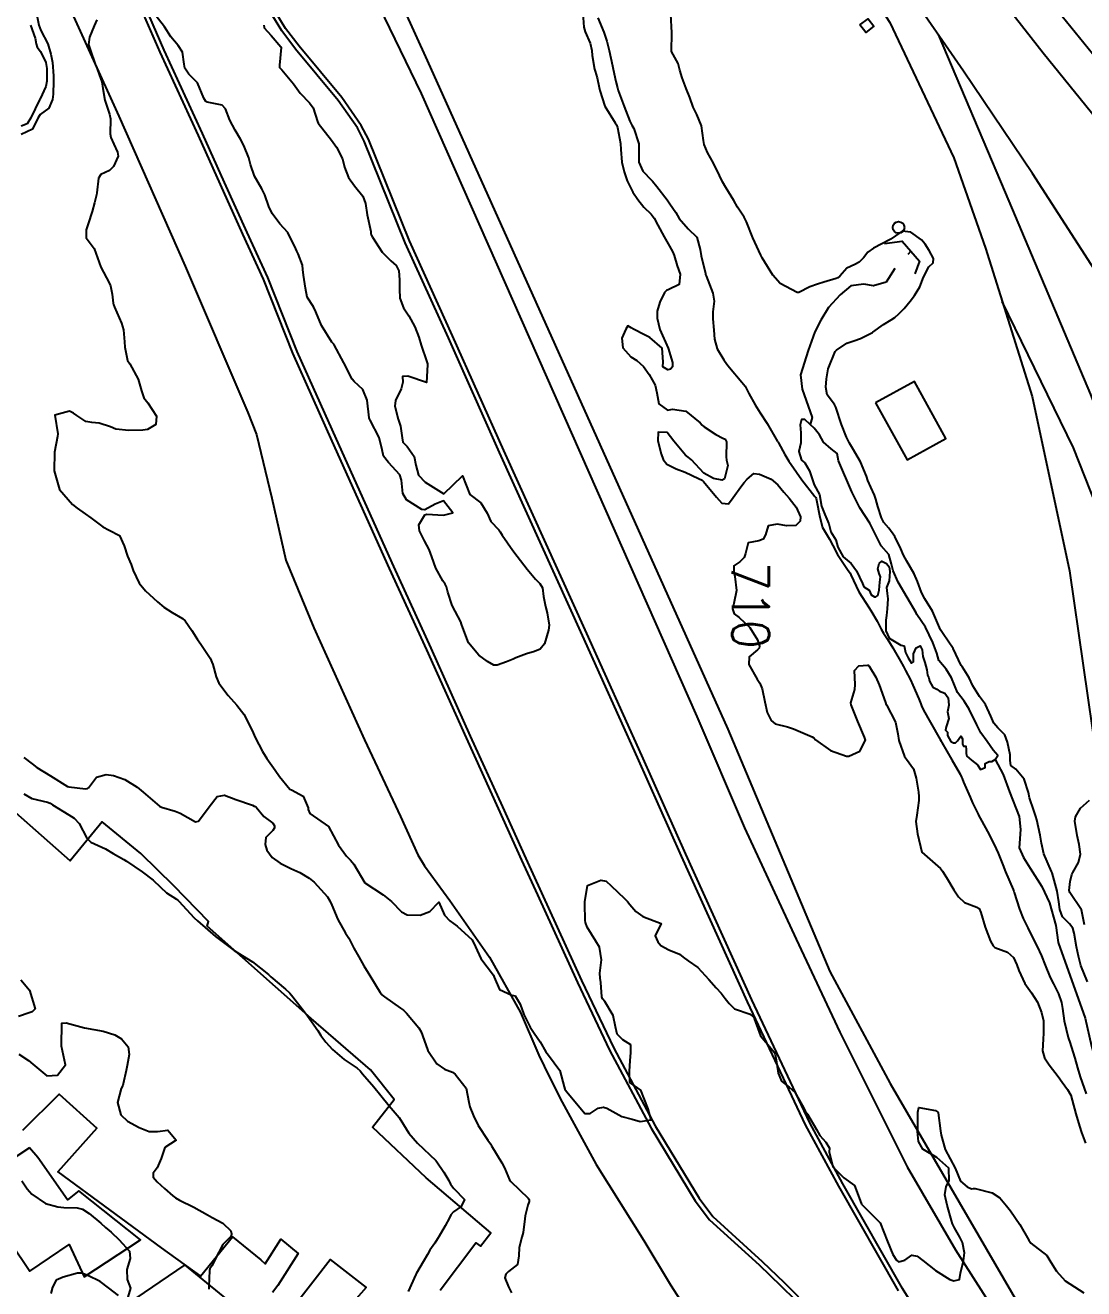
# Model space of a CAD drawing. Header units: metres. Extents: x 307586 to 320046, y 7427249 to 7434250.
# Drawn here: x 308364.2 to 308478.3, y 7433125.8 to 7433262 of the extents above; entities that cross this region are included whole.
import ezdxf
from ezdxf.enums import TextEntityAlignment as Align

# ---------------------------------------------------------------- set-up
doc = ezdxf.new("R2010")
doc.units = ezdxf.units.M
doc.header["$MEASUREMENT"] = 0
for name, color, linetype in [('Area Verde e Lazer', 45, 'Continuous'), ('Cotas', 45, 'Continuous'), ('Curvas de Nivel 1m', 11, 'Continuous'), ('Curvas de Nivel 5m', 15, 'Continuous'), ('Divisa', 42, 'FENCELINE2'), ('Edificações', 30, 'Continuous'), ('Hidrografia', 140, 'Continuous'), ('Linha Férrea', 20, 'Continuous'), ('Pontes_Viadutos_Tubos', 190, 'Continuous'), ('Portico', 45, 'Continuous'), ('Postes', 20, 'Continuous'), ('Vias Primárias', 230, 'Continuous')]:
    doc.layers.add(name, color=color, linetype=linetype)
doc.styles.add('Style-STANDARD', font='STANDARD.shx')
doc.linetypes.add('FENCELINE2', pattern='A,0.25,-0.1,[132,ltypeshp.shx,S=0.1,R=0,X=-0.1,Y=0],-0.1,1', length=1.45)

msp = doc.modelspace()

# ---------------------------------------------------------------- linework, layer by layer
at = {"layer": 'Area Verde e Lazer'}
for points in [[(308376.68, 7433265.11), (308379.16, 7433259.36), (308383.29, 7433250.37), (308385.66, 7433245.08), (308388.09, 7433239.71), (308390.31, 7433234.84), (308393.47, 7433226.87), (308397.72, 7433217.41), (308400.81, 7433210.54), (308403.89, 7433203.69), (308407.91, 7433194.9), (308412.18, 7433185.41), (308415.64, 7433177.8), (308418.15, 7433172.23), (308419.86, 7433168.52), (308424.18, 7433159.06), (308427.63, 7433151.78), (308432.1, 7433143.38), (308436.83, 7433135.6), (308438.33, 7433133.61), (308443.65, 7433128.77), (308446.01, 7433126.52), (308447.56, 7433124.98)], [(308458.34, 7433125.61), (308451.89, 7433136.89), (308448.32, 7433143.49), (308442.07, 7433156.76), (308434.94, 7433172.48), (308430.19, 7433183.1), (308424.28, 7433196.25), (308415.32, 7433215.97), (308409.81, 7433228.34), (308405.15, 7433238.59), (308400.74, 7433249.55), (308400.01, 7433250.97), (308397.92, 7433253.93), (308393.35, 7433259.47), (308391.86, 7433261.42), (308390.2, 7433264.12)]]:
    msp.add_lwpolyline(points, dxfattribs=at)
at = {"layer": 'Curvas de Nivel 1m', "flags": 128}
for points, elevation in [([(308365.37, 7433263.48), (308365.69, 7433262.03), (308365.9, 7433261.48), (308366.63, 7433260.02), (308366.96, 7433258.93), (308367.15, 7433258.02), (308367.26, 7433256.6), (308367.27, 7433256.02), (308367.22, 7433254.61), (308367.14, 7433254.02), (308366.74, 7433253.09), (308365.8, 7433252.4), (308365.57, 7433252.03), (308364.99, 7433250.83), (308363.77, 7433250.25)], 712), ([(308389.92, 7433262.06), (308389.95, 7433261.79), (308389.97, 7433261.75), (308390.7, 7433260.94), (308391.75, 7433259.72), (308391.78, 7433259.62), (308391.6, 7433257.72), (308391.62, 7433257.48), (308391.86, 7433257.22), (308393.13, 7433255.71), (308393.83, 7433254.72), (308394.83, 7433253.68), (308395.25, 7433253.12), (308395.7, 7433251.67), (308395.79, 7433251.48), (308397.23, 7433249.66), (308397.76, 7433248.9), (308398.42, 7433247.64), (308398.63, 7433246.75), (308399.06, 7433245.64), (308399.71, 7433244.73), (308400.58, 7433243.62), (308400.89, 7433242.81), (308401.07, 7433241.61), (308401.45, 7433239.8), (308401.47, 7433239.6), (308401.49, 7433239.45), (308401.64, 7433239.2), (308402.67, 7433237.59), (308403.61, 7433236.64), (308404.18, 7433236.14), (308404.46, 7433235.57), (308404.54, 7433234.61), (308404.55, 7433233.57), (308404.6, 7433232.6), (308404.98, 7433231.56), (308405.54, 7433230.71), (308406.21, 7433229.54), (308406.64, 7433228.41), (308406.87, 7433227.54), (308407.49, 7433225.77), (308407.56, 7433225.53), (308407.57, 7433225.44), (308407.45, 7433223.53), (308405.46, 7433224.22), (308404.86, 7433224.16), (308404.91, 7433223.56), (308404.72, 7433222.83), (308404.1, 7433221.57), (308404.04, 7433220.96), (308404.39, 7433219.57), (308404.65, 7433218.81), (308404.85, 7433217.56), (308404.92, 7433217.1), (308405.37, 7433216.62), (308406.13, 7433215.54), (308406.29, 7433214.6), (308406.6, 7433213.54), (308407.33, 7433212.78), (308409.31, 7433211.51), (308411.33, 7433213.48), (308412.14, 7433211.47), (308413.3, 7433210.57), (308413.99, 7433209.45), (308414.39, 7433208.55), (308415.27, 7433207.64), (308415.41, 7433207.43), (308415.62, 7433207.06), (308416.76, 7433205.41), (308417.23, 7433204.81), (308418.3, 7433203.4), (308419.2, 7433202.34), (308419.68, 7433201.86), (308419.96, 7433201.38), (308420.08, 7433200.47), (308420.3, 7433199.37), (308420.47, 7433198.68), (308420.66, 7433197.37), (308420.61, 7433196.84), (308420.17, 7433195.37), (308419.72, 7433194.78), (308419.11, 7433194.53), (308418.24, 7433194.26), (308417.1, 7433193.83), (308416.8, 7433193.71), (308416.08, 7433193.42), (308415.09, 7433193.05), (308414.71, 7433193.06), (308414.03, 7433193.45), (308413.1, 7433194.13), (308411.98, 7433195.47), (308411.25, 7433197.38), (308411.22, 7433197.48), (308411.15, 7433197.71), (308410.53, 7433198.86), (308410.21, 7433199.49), (308409.74, 7433200.94), (308409.6, 7433201.5), (308409.47, 7433201.78), (308409.2, 7433202.15), (308408.45, 7433203.52), (308408.03, 7433204.73), (308407.74, 7433205.53), (308407.25, 7433206.45), (308406.71, 7433207.54), (308406.62, 7433208.19), (308407.28, 7433209.26), (308407.49, 7433209.32), (308409.28, 7433209.22), (308410.29, 7433209.49), (308409.3, 7433210.77), (308408.4, 7433210.42), (308407.29, 7433209.79), (308406.97, 7433209.85), (308405.3, 7433210.86), (308404.92, 7433211.56), (308404.78, 7433213.01), (308404.59, 7433213.56), (308403.35, 7433214.89), (308402.82, 7433215.59), (308402.69, 7433216.26), (308402.37, 7433217.59), (308401.4, 7433219.46), (308401.36, 7433219.55), (308401.33, 7433219.6), (308401.29, 7433219.72), (308401.06, 7433221.61), (308400.59, 7433222.76), (308399.66, 7433223.63), (308399.46, 7433223.9), (308398.53, 7433225.64), (308397.5, 7433227.58), (308397.46, 7433227.65), (308397.27, 7433227.89), (308396.14, 7433229.66), (308395.54, 7433231.14), (308395.27, 7433231.67), (308394.6, 7433232.72), (308394.43, 7433233.69), (308394.2, 7433235.09), (308394.12, 7433235.69), (308394.08, 7433236.16), (308393.62, 7433237.4), (308393.48, 7433237.7), (308393.38, 7433237.95), (308392.5, 7433239.71), (308391.66, 7433240.64), (308390.81, 7433241.73), (308390.45, 7433242.51), (308390.02, 7433243.75), (308389.7, 7433244.4), (308388.91, 7433245.76), (308388.49, 7433247.01), (308388.29, 7433247.76), (308387.76, 7433249.08), (308387.4, 7433249.77), (308386.82, 7433250.74), (308386.25, 7433251.79), (308385.81, 7433253.04), (308385.44, 7433253.42), (308383.81, 7433253.74), (308383.69, 7433253.82), (308383.47, 7433254.18), (308382.76, 7433255.83), (308381.85, 7433256.76), (308381.42, 7433257.41), (308381.35, 7433257.85), (308381.17, 7433259.15), (308380.69, 7433259.86), (308379.9, 7433260.78), (308379.21, 7433261.88), (308377.93, 7433263.52)], 711), ([(308425.93, 7433262.85), (308426.57, 7433261.3), (308426.88, 7433260.32), (308427.15, 7433259.3), (308427.51, 7433257.65), (308427.58, 7433257.29), (308427.85, 7433255.99), (308428.04, 7433255.29), (308428.13, 7433255), (308428.76, 7433253.28), (308429.38, 7433251.69), (308429.58, 7433251.27), (308429.79, 7433250.89), (308430.36, 7433249.26), (308430.34, 7433247.85), (308430.33, 7433247.26), (308430.78, 7433246.3), (308431.72, 7433245.34), (308431.83, 7433245.24), (308432.3, 7433244.65), (308433.38, 7433243.22), (308433.69, 7433242.8), (308434.32, 7433241.85), (308434.69, 7433241.2), (308435.66, 7433240.1), (308436.6, 7433239.18), (308436.95, 7433237.86), (308437.07, 7433237.18), (308437.51, 7433235.26), (308437.54, 7433235.17), (308437.6, 7433235.02), (308438.32, 7433233.16), (308438.45, 7433232.28), (308438.32, 7433231.16), (308438.32, 7433230.38), (308438.42, 7433229.16), (308438.48, 7433228.19), (308438.78, 7433227.16), (308439.49, 7433225.98), (308439.84, 7433225.5), (308440.11, 7433225.14), (308441.46, 7433223.55), (308441.82, 7433223.12), (308442.21, 7433222.35), (308442.87, 7433221.11), (308443.42, 7433220.24), (308444.17, 7433219.09), (308445.3, 7433217.17), (308445.35, 7433217.08), (308445.38, 7433217.01), (308446.08, 7433215.78), (308446.51, 7433215.06), (308447.34, 7433213.85), (308447.9, 7433213.04), (308449.31, 7433211.23), (308449.41, 7433211.12), (308449.46, 7433211.03), (308449.5, 7433210.84), (308449.85, 7433209.02), (308450.15, 7433207.9), (308450.67, 7433207.01), (308450.91, 7433206.65), (308451.25, 7433205.94), (308451.74, 7433204.99), (308452.83, 7433203.37), (308453.12, 7433202.98), (308453.21, 7433202.79), (308454.04, 7433200.97), (308455.17, 7433199.22), (308455.34, 7433198.96), (308456.02, 7433197.81), (308456.46, 7433196.94), (308456.7, 7433196.5), (308457.13, 7433195.85), (308457.71, 7433194.92), (308458.54, 7433193.47), (308458.86, 7433192.91), (308459.09, 7433192.49), (308459.64, 7433191.47), (308459.87, 7433190.9), (308460.52, 7433189.42), (308460.74, 7433188.88), (308460.82, 7433188.66), (308461.04, 7433188.2), (308461.79, 7433186.87), (308462.82, 7433185.05), (308462.93, 7433184.86), (308463, 7433184.73), (308464.09, 7433182.85), (308464.96, 7433181.3), (308465.12, 7433181), (308465.19, 7433180.84), (308465.35, 7433180.43), (308466.04, 7433178.82), (308466.32, 7433178.22), (308466.9, 7433177.01), (308467, 7433176.81), (308467.14, 7433176.57), (308468.1, 7433174.8), (308468.86, 7433173.25), (308469.07, 7433172.79), (308469.58, 7433171.52), (308469.86, 7433170.77), (308470.69, 7433168.87), (308470.73, 7433168.76), (308470.75, 7433168.71), (308470.8, 7433168.54), (308471.36, 7433166.75), (308471.78, 7433165.74), (308472.26, 7433164.75), (308472.75, 7433163.78), (308473.29, 7433162.73), (308473.74, 7433161.71), (308474.14, 7433160.73), (308474.69, 7433159.37), (308475.02, 7433158.71), (308475.59, 7433157.62), (308475.91, 7433156.7), (308476.02, 7433156.06), (308476.19, 7433154.7), (308476.62, 7433152.93), (308476.7, 7433152.69), (308476.77, 7433152.53), (308477.35, 7433150.68), (308477.62, 7433149.64), (308477.9, 7433148.68), (308478.54, 7433146.83)], 709), ([(308478.69, 7433158.92), (308477.97, 7433160.68), (308477.73, 7433161.68), (308477.53, 7433162.68), (308477.26, 7433164.18), (308477.11, 7433164.69), (308476.77, 7433165.16), (308476, 7433165.93), (308475.72, 7433166.71), (308475.62, 7433167.53), (308475.43, 7433168.71), (308474.88, 7433170.67), (308474.87, 7433170.72), (308474.86, 7433170.75), (308474.83, 7433170.81), (308474.01, 7433172.73), (308473.75, 7433173.85), (308473.61, 7433174.73), (308473.23, 7433176.4), (308473.14, 7433176.74), (308472.91, 7433177.39), (308472.44, 7433178.74), (308472.34, 7433179.34), (308471.88, 7433180.75), (308470.96, 7433181.86), (308470.45, 7433182.25), (308470.38, 7433182.77), (308470.35, 7433183.4), (308470.09, 7433184.77), (308469.78, 7433185.54), (308469.02, 7433186.31), (308468.62, 7433186.79), (308468.27, 7433187.56), (308467.7, 7433188.8), (308467.06, 7433189.68), (308466.33, 7433190.82), (308465.95, 7433191.69), (308465.21, 7433192.84), (308465.1, 7433193.03), (308464.21, 7433194.85), (308463.14, 7433196.44), (308462.86, 7433196.86), (308462.64, 7433197.37), (308462, 7433198.87), (308461.18, 7433200.2), (308460.82, 7433200.89), (308460.39, 7433202.08), (308460.02, 7433202.9), (308459.23, 7433204.25), (308458.88, 7433204.91), (308458.58, 7433205.58), (308457.94, 7433206.92), (308457.27, 7433207.84), (308456.76, 7433208.42), (308456.48, 7433208.94), (308456.09, 7433210.16), (308455.88, 7433210.95), (308455.75, 7433211.39), (308455.33, 7433212.25), (308455.04, 7433212.96), (308454.89, 7433213.42), (308454.23, 7433214.97), (308453.38, 7433216.44), (308453.05, 7433216.98), (308452.72, 7433217.65), (308452.2, 7433218.99), (308451.57, 7433220.86), (308451.51, 7433221), (308451.43, 7433221.15), (308450.64, 7433222.21), (308450.51, 7433223.01), (308450.57, 7433223.91), (308450.74, 7433225.01), (308451.5, 7433226.85), (308451.57, 7433226.93), (308451.65, 7433227), (308452.75, 7433227.75), (308453.51, 7433228.01), (308454.22, 7433228.26), (308455.52, 7433228.93), (308455.57, 7433228.96), (308456.7, 7433229.78), (308457.54, 7433230.28), (308457.95, 7433230.52), (308458.38, 7433230.92), (308458.95, 7433231.52), (308459.57, 7433232.28), (308460.05, 7433232.9), (308460.63, 7433233.85), (308461.03, 7433234.89), (308461.61, 7433235.99), (308462.05, 7433236.44), (308462.11, 7433236.88), (308461.63, 7433237.77), (308461.19, 7433238.44), (308460.82, 7433238.89), (308459.66, 7433239.74), (308458.74, 7433239.84), (308457.65, 7433239.09), (308457.56, 7433239.01), (308457.43, 7433238.93), (308455.63, 7433238.01), (308455.02, 7433237.57), (308454.57, 7433236.97), (308454.09, 7433236.5), (308453.62, 7433236.25), (308452.75, 7433235.85), (308452, 7433235), (308451.8, 7433234.8), (308451.6, 7433234.73), (308450.29, 7433234.33), (308449.59, 7433234.11), (308448.78, 7433233.85), (308447.58, 7433233.23), (308447.41, 7433233.21), (308445.59, 7433234.2), (308444.77, 7433235.09), (308443.62, 7433236.98), (308443.55, 7433237.1), (308443.48, 7433237.25), (308442.64, 7433239.11), (308441.94, 7433240.85), (308441.82, 7433241.12), (308441.68, 7433241.35), (308440.96, 7433242.41), (308440.57, 7433243.14), (308439.71, 7433244.55), (308439.36, 7433245.15), (308439.04, 7433245.85), (308438.4, 7433247.16), (308437.75, 7433248.33), (308437.39, 7433249.17), (308437.33, 7433249.61), (308437.11, 7433251.18), (308436.58, 7433252.41), (308436.2, 7433253.19), (308435.83, 7433254.23), (308435.46, 7433255.2), (308435, 7433256.35), (308434.76, 7433257.21), (308434.57, 7433257.91), (308433.88, 7433259.22), (308433.91, 7433261.22), (308433.78, 7433263.22)], 709), ([(308364.79, 7433262.05), (308365.28, 7433260.66), (308365.4, 7433260.04), (308365.51, 7433259.67), (308365.87, 7433259.22), (308366.43, 7433258.02), (308366.52, 7433257.36), (308366.52, 7433256.02), (308366.44, 7433255.42), (308365.81, 7433254.11), (308365.78, 7433254.06), (308365.78, 7433254.03), (308365.76, 7433253.98), (308364.8, 7433252.04), (308364.41, 7433251.42), (308363.78, 7433251.14)], 713), ([(308371.92, 7433262.62), (308371.63, 7433261.96), (308371.13, 7433260.74), (308371.02, 7433259.97), (308371.24, 7433259.33), (308371.72, 7433257.96), (308371.75, 7433257.85), (308371.86, 7433257.63), (308372.48, 7433255.95), (308372.58, 7433255.21), (308372.8, 7433253.95), (308373.3, 7433252.45), (308373.41, 7433251.94), (308373.37, 7433250.34), (308373.45, 7433249.94), (308373.76, 7433249.23), (308374.16, 7433248.35), (308374.22, 7433247.93), (308373.73, 7433246.8), (308373.28, 7433246.39), (308372.36, 7433245.95), (308372.1, 7433245.57), (308371.91, 7433243.96), (308371.88, 7433243.77), (308371.68, 7433242.91), (308371.42, 7433241.96), (308370.98, 7433240.64), (308370.79, 7433239.97), (308370.79, 7433239.12), (308371.62, 7433237.96), (308372.37, 7433235.95), (308373.25, 7433234.27), (308373.39, 7433233.94), (308373.56, 7433233.06), (308373.7, 7433232.08), (308373.73, 7433231.94), (308373.82, 7433231.66), (308374.58, 7433229.92), (308374.8, 7433229.21), (308374.92, 7433227.92), (308374.93, 7433227.35), (308375.23, 7433225.91), (308375.48, 7433225.53), (308376.38, 7433223.9), (308376.73, 7433222.61), (308376.99, 7433221.89), (308377.42, 7433221.32), (308378.37, 7433219.88), (308378.27, 7433219.01), (308377.39, 7433218.47), (308376.89, 7433218.4), (308375.39, 7433218.36), (308373.96, 7433218.51), (308373.39, 7433218.74), (308372.19, 7433219.15), (308371.4, 7433219.2), (308370.74, 7433219.31), (308369.76, 7433219.98), (308369.41, 7433220.23), (308368.98, 7433220.42), (308367.4, 7433220.01), (308367.71, 7433218.01), (308367.69, 7433217.7), (308367.36, 7433216.01), (308367.33, 7433214.01), (308367.91, 7433212), (308369.29, 7433210.38), (308369.8, 7433209.98), (308370.68, 7433209.37), (308371.27, 7433208.95), (308372.58, 7433207.95), (308373.26, 7433207.61), (308374.38, 7433207.05), (308374.88, 7433205.92), (308375.23, 7433204.81), (308375.63, 7433203.91), (308375.85, 7433203.26), (308376.48, 7433201.9), (308377.18, 7433201.06), (308378.45, 7433199.88), (308379.16, 7433199.3), (308380.03, 7433198.73), (308381.15, 7433198.1), (308381.45, 7433197.84), (308382.16, 7433196.8), (308382.77, 7433195.82), (308383.12, 7433195.32), (308384.15, 7433193.8), (308384.43, 7433193.14), (308384.77, 7433191.79), (308385.06, 7433191.11), (308386.07, 7433189.78), (308387.03, 7433188.75), (308387.78, 7433187.76), (308388.6, 7433186.16), (308388.78, 7433185.75), (308389, 7433185.27), (308389.78, 7433183.74), (308390.23, 7433182.99), (308390.96, 7433181.98), (308391.15, 7433181.72), (308391.6, 7433181.06), (308392.71, 7433179.7), (308392.92, 7433179.6), (308394.18, 7433178.95), (308394.7, 7433177.67), (308394.72, 7433177.49), (308394.9, 7433177.08), (308396.88, 7433175.65), (308397.97, 7433173.64), (308398.84, 7433172.45), (308399.25, 7433172.04), (308399.61, 7433171.62), (308400.8, 7433169.6), (308402.79, 7433168.29), (308403.67, 7433167.57), (308404.77, 7433166.46), (308405.37, 7433166.15), (308406.77, 7433166.11), (308407.8, 7433166.49), (308408.78, 7433167.51), (308409.38, 7433166.11), (308409.97, 7433165.49), (308410.75, 7433164.91), (308412.38, 7433163.46), (308412.73, 7433162.68), (308413.3, 7433161.45), (308414.69, 7433159.63), (308414.76, 7433159.44), (308415.32, 7433158.08), (308416.66, 7433157.5), (308417, 7433157.41), (308417.54, 7433156.52), (308417.95, 7433155.4), (308418.62, 7433154.04), (308419.07, 7433153.38), (308419.7, 7433152.47), (308420.32, 7433151.36), (308420.59, 7433151), (308421.84, 7433149.35), (308422.29, 7433147.59), (308422.37, 7433147.34), (308422.54, 7433147.09), (308424.01, 7433145.33), (308424.51, 7433144.72), (308425.09, 7433144.74), (308425.97, 7433145.3), (308426.52, 7433145.42), (308426.9, 7433145.29), (308428.51, 7433144.41), (308429.63, 7433144.13), (308430.5, 7433143.88), (308431.68, 7433144.06), (308431.35, 7433145.23), (308430.54, 7433147.24), (308429.36, 7433148.07), (308429.33, 7433149.26), (308429.41, 7433150.43), (308429.49, 7433151.26), (308429.47, 7433152.13), (308428.61, 7433152.67), (308427.99, 7433153.28), (308427.83, 7433154.07), (308427.58, 7433155.28), (308426.66, 7433156.79), (308426.44, 7433157.07), (308426.37, 7433157.29), (308426.23, 7433158.85), (308426.17, 7433159.3), (308426.14, 7433159.85), (308426.33, 7433161.3), (308426.1, 7433162.67), (308425.7, 7433163.31), (308424.76, 7433164.8), (308424.59, 7433165.32), (308424.56, 7433165.52), (308424.53, 7433167.32), (308424.54, 7433167.56), (308424.8, 7433169.32), (308426.23, 7433169.88), (308426.81, 7433169.77), (308427.36, 7433169.28), (308428.79, 7433167.89), (308429.11, 7433167.59), (308429.38, 7433167.26), (308430.03, 7433166.5), (308430.77, 7433165.95), (308432.76, 7433165.22), (308432.1, 7433163.87), (308432.4, 7433163.22), (308432.73, 7433162.84), (308433.56, 7433162.38), (308434.72, 7433161.92), (308435.11, 7433161.59), (308435.67, 7433161.19), (308436.7, 7433160.47), (308437.88, 7433159.16), (308438.67, 7433158.29), (308439.22, 7433157.7), (308439.65, 7433157.14), (308440.09, 7433156.57), (308440.65, 7433156.02), (308442.33, 7433155.42), (308442.64, 7433155.19), (308442.72, 7433155.1), (308442.77, 7433154.97), (308443.46, 7433153.09), (308444.6, 7433151.73), (308444.91, 7433151.38), (308445.04, 7433151.07), (308445.14, 7433150.52), (308445.36, 7433149.07), (308445.71, 7433148.22), (308446.55, 7433147.58), (308447.15, 7433147.04), (308447.96, 7433145.61), (308448.27, 7433145.03), (308448.52, 7433144.67), (308449.5, 7433143.01), (308449.84, 7433142.37), (308450.48, 7433141.64), (308450.89, 7433141), (308450.87, 7433140.6), (308451.26, 7433138.99), (308452.43, 7433137.78), (308453.58, 7433136.97), (308454.31, 7433135.05), (308454.34, 7433134.96), (308454.4, 7433134.88), (308456.37, 7433132.93), (308457.16, 7433130.92), (308457.71, 7433129.54), (308458.1, 7433128.91), (308458.32, 7433128.75), (308459.01, 7433128.9), (308459.77, 7433129.45), (308460.33, 7433129.35), (308460.96, 7433128.87), (308462.31, 7433127.82), (308463.88, 7433126.84), (308464.3, 7433126.7), (308464.89, 7433126.83), (308465.01, 7433127.53), (308465.32, 7433128.83), (308465.45, 7433129.7), (308465.21, 7433130.83), (308464.93, 7433131.4), (308464.37, 7433132.4), (308464.15, 7433132.84), (308464.04, 7433133.18), (308463.58, 7433134.85), (308463.32, 7433135.95), (308463.45, 7433136.85), (308463.8, 7433137.48), (308463.77, 7433138.85), (308462.46, 7433139.99), (308460.96, 7433140.88), (308460.48, 7433141.72), (308460.39, 7433142.78), (308460.4, 7433142.88), (308460.41, 7433142.97), (308460.41, 7433144.88), (308460.53, 7433145.39), (308462.33, 7433145.06), (308462.52, 7433144.92), (308462.57, 7433144.86), (308462.59, 7433144.79), (308462.87, 7433142.86), (308462.94, 7433142.4), (308463.36, 7433140.85), (308464.44, 7433138.84), (308465.03, 7433137.44), (308465.73, 7433136.82), (308466.21, 7433136.61), (308466.42, 7433136.64), (308466.59, 7433136.64), (308468.42, 7433136.16), (308469.26, 7433135.63), (308469.98, 7433134.77), (308470.39, 7433134.23), (308471.39, 7433132.75), (308472.36, 7433131.06), (308472.61, 7433130.74), (308474.33, 7433129.41), (308474.76, 7433128.71), (308475.35, 7433127.74), (308476.3, 7433126.69), (308478.29, 7433125.41)], 711), ([(308364.04, 7433183.12), (308364.96, 7433182.42), (308365.45, 7433182.03), (308366.94, 7433181.11), (308368.76, 7433179.99), (308368.92, 7433179.93), (308370.7, 7433179.74), (308370.92, 7433179.77), (308371.04, 7433179.84), (308371.14, 7433179.96), (308371.9, 7433180.99), (308372.94, 7433181.27), (308373.71, 7433181.16), (308374.94, 7433180.72), (308376.27, 7433179.9), (308376.92, 7433179.36), (308378.68, 7433177.87), (308378.9, 7433177.76), (308380.38, 7433177.33), (308380.9, 7433177.1), (308382.56, 7433176.15), (308382.89, 7433176.23), (308384.03, 7433177.8), (308384.91, 7433178.91), (308385.67, 7433179.03), (308386.91, 7433178.58), (308388.69, 7433177.97), (308388.9, 7433177.86), (308388.98, 7433177.82), (308389.08, 7433177.75), (308389.91, 7433176.75), (308390.89, 7433176.03), (308391.07, 7433175.72), (308391.07, 7433175.53), (308390.88, 7433175.24), (308390.13, 7433174.47), (308390.06, 7433173.73), (308390.23, 7433173.11), (308390.84, 7433172.34), (308391.7, 7433171.71), (308392.82, 7433171.14), (308393.81, 7433170.69), (308394.81, 7433170.1), (308395.35, 7433169.66), (308396.79, 7433168.07), (308397.05, 7433167.65), (308397.26, 7433167.17), (308397.9, 7433165.64), (308398.74, 7433164.17), (308399.07, 7433163.62), (308399.64, 7433162.54), (308400.15, 7433161.61), (308400.7, 7433160.66), (308401.34, 7433159.59), (308402.47, 7433157.77), (308402.6, 7433157.58), (308402.66, 7433157.51), (308402.92, 7433157.32), (308404.65, 7433156.09), (308404.96, 7433155.87), (308405.31, 7433155.55), (308406.62, 7433153.96), (308406.89, 7433153.53), (308407.02, 7433153.12), (308407.59, 7433151.52), (308408.57, 7433150.09), (308409.39, 7433149.5), (308410.25, 7433149.18), (308410.56, 7433148.98), (308411.72, 7433147.47), (308412.03, 7433145.96), (308412.12, 7433145.46), (308412.51, 7433144.46), (308413.04, 7433143.45), (308414.07, 7433141.85), (308414.35, 7433141.44), (308414.47, 7433141.25), (308415.59, 7433139.42), (308415.88, 7433138.86), (308416.42, 7433137.59), (308416.54, 7433137.41), (308418.4, 7433135.6), (308418.5, 7433135.49), (308418.54, 7433135.39), (308418.54, 7433135.25), (308418.39, 7433134.83), (308418.09, 7433133.68), (308418.06, 7433133.39), (308417.86, 7433131.9), (308417.72, 7433131.4), (308417.44, 7433130.3), (308417.4, 7433129.4), (308417.27, 7433128.44), (308416.31, 7433127.68), (308416.01, 7433127.41), (308415.9, 7433127.02), (308416.29, 7433126.05), (308416.63, 7433125.41)], 712), ([(308364.06, 7433179.19), (308364.91, 7433178.69), (308366.62, 7433178.29), (308366.9, 7433178.18), (308367.15, 7433178.01), (308368.89, 7433176.91), (308369.49, 7433176.58), (308370.01, 7433175.97), (308370.86, 7433174.39), (308371.29, 7433173.96), (308372.85, 7433173.25), (308373.69, 7433172.77), (308374.83, 7433172.09), (308375.13, 7433171.91), (308376.82, 7433170.78), (308378, 7433169.88), (308378.8, 7433169.12), (308379.44, 7433168.51), (308380.5, 7433167.84), (308380.67, 7433167.73), (308380.78, 7433167.63), (308382.43, 7433165.82), (308382.76, 7433165.51), (308384.73, 7433163.79), (308386.72, 7433162.31), (308387.6, 7433161.76), (308388.7, 7433161.09), (308390.44, 7433159.72), (308390.55, 7433159.59), (308390.68, 7433159.46), (308392.25, 7433158.12), (308392.66, 7433157.77), (308392.74, 7433157.7), (308393.06, 7433157.29), (308394.31, 7433155.68), (308394.64, 7433155.25), (308395.73, 7433153.66), (308396.07, 7433153.13), (308396.6, 7433152.43), (308397.32, 7433151.64), (308398.58, 7433150.55), (308399.97, 7433149.61), (308400.29, 7433149.34), (308400.56, 7433149.01), (308401.79, 7433147.59), (308402.53, 7433146.67), (308403.42, 7433145.57), (308404.5, 7433144.29), (308404.97, 7433143.55), (308405.54, 7433142.6), (308406.47, 7433141.53), (308408.45, 7433139.65), (308408.56, 7433139.51), (308409.34, 7433138.4), (308409.88, 7433137.49), (308410.05, 7433137.11), (308410.41, 7433136.65), (308411.54, 7433135.47), (308411.18, 7433134.69), (308410.38, 7433134.14), (308410.07, 7433133.8), (308409.92, 7433133.49), (308409.48, 7433132.6), (308408.82, 7433131.5), (308408.64, 7433131.21), (308408.34, 7433130.76), (308407.83, 7433130.01), (308407.55, 7433129.52), (308407.11, 7433128.72), (308406.38, 7433127.53), (308406.35, 7433127.48), (308406.3, 7433127.36), (308405.47, 7433125.54)], 713), ([(308363.75, 7433159.12), (308364.66, 7433158.03), (308365.29, 7433156.02), (308364.96, 7433155.7), (308364.64, 7433155.58), (308363.49, 7433155.18)], 714), ([(308363.51, 7433151.12), (308364.57, 7433150.43), (308365.01, 7433150.03), (308366.55, 7433148.8), (308367.7, 7433148.85), (308368.56, 7433149.99), (308368.11, 7433151.99), (308368.13, 7433152.47), (308368.16, 7433153.99), (308368.14, 7433154.47), (308368.62, 7433154.5), (308370.61, 7433153.96), (308372.61, 7433153.59), (308373.88, 7433153.19), (308374.6, 7433152.78), (308375.31, 7433151.9), (308375.41, 7433151.07), (308375.21, 7433149.9), (308375.1, 7433149.36), (308374.78, 7433147.91), (308374.71, 7433147.74), (308374.54, 7433147.42), (308374.16, 7433145.92), (308374.5, 7433144.6), (308375.23, 7433143.9), (308376.49, 7433143.22), (308377.57, 7433142.79), (308378.48, 7433142.77), (308379.57, 7433142.94), (308380.47, 7433141.84), (308379.27, 7433141.05), (308378.85, 7433139.86), (308378.43, 7433138.88), (308378.01, 7433138.29), (308377.99, 7433137.87), (308378.42, 7433137.35), (308379.21, 7433136.66), (308380.12, 7433135.84), (308380.4, 7433135.64), (308380.83, 7433135.4), (308382.38, 7433134.62), (308383.85, 7433133.81), (308384.37, 7433133.51), (308385.49, 7433132.91), (308386.36, 7433132.09), (308386.45, 7433131.77), (308386.45, 7433131.67), (308386.35, 7433131.48), (308385.51, 7433130.61), (308385.09, 7433129.79), (308384.31, 7433128.32), (308384.12, 7433127.99), (308384.07, 7433127.8), (308384.01, 7433126.08), (308384.01, 7433125.8)], 714)]:
    msp.add_lwpolyline(points, dxfattribs=dict(at, elevation=elevation))
at = {"layer": 'Curvas de Nivel 5m', "flags": 128}
for points, elevation in [([(308424.31, 7433263.33), (308424.43, 7433261.84), (308424.57, 7433261.33), (308425.11, 7433260.11), (308425.29, 7433259.32), (308425.33, 7433258.77), (308425.57, 7433257.31), (308425.64, 7433257.09), (308425.85, 7433256.37), (308426.08, 7433255.31), (308426.13, 7433255.02), (308426.68, 7433253.3), (308427.8, 7433251.52), (308427.94, 7433251.29), (308428.06, 7433251.01), (308428.38, 7433249.28), (308428.39, 7433248.65), (308428.52, 7433247.28), (308428.77, 7433246.24), (308429.07, 7433245.28), (308429.7, 7433244.04), (308430.23, 7433243.26), (308430.87, 7433242.44), (308431.68, 7433241.66), (308431.99, 7433241.24), (308432.39, 7433240.5), (308433.07, 7433239.23), (308433.63, 7433238.21), (308433.99, 7433237.58), (308434.15, 7433237.21), (308434.49, 7433236.09), (308434.8, 7433235.2), (308434.7, 7433234.09), (308433.58, 7433233.54), (308433.34, 7433233.46), (308433.11, 7433233.22), (308432.61, 7433232.18), (308432.32, 7433231.23), (308432.31, 7433230.46), (308432.62, 7433229.23), (308433.5, 7433227.22), (308433.97, 7433225.69), (308433.96, 7433225.21), (308433.75, 7433224.95), (308433.48, 7433224.9), (308432.94, 7433225.23), (308432.96, 7433225.76), (308432.85, 7433227.23), (308431.51, 7433228.39), (308430.94, 7433228.67), (308429.77, 7433229.27), (308429.53, 7433229.42), (308429.16, 7433229.64), (308428.94, 7433229.28), (308428.51, 7433228.29), (308428.62, 7433227.28), (308429.49, 7433226.28), (308430.13, 7433225.9), (308430.84, 7433225.25), (308431.47, 7433224.39), (308432.11, 7433223.23), (308432.28, 7433222.4), (308432.49, 7433221.23), (308433.42, 7433220.53), (308433.98, 7433220.66), (308435.42, 7433220.43), (308436.94, 7433219.18), (308437.16, 7433218.93), (308437.4, 7433218.73), (308438.64, 7433217.91), (308439.39, 7433217.52), (308439.64, 7433217.4), (308439.78, 7433217.14), (308439.75, 7433215.52), (308439.8, 7433215.14), (308439.92, 7433214.57), (308439.57, 7433213.15), (308439.33, 7433213.01), (308438.38, 7433213.16), (308437.34, 7433213.76), (308436.02, 7433215.19), (308435.66, 7433215.49), (308435.37, 7433215.7), (308434.1, 7433217.21), (308433.39, 7433218.15), (308432.44, 7433218.18), (308432.39, 7433217.23), (308432.75, 7433215.84), (308432.98, 7433215.22), (308433.36, 7433214.74), (308434.35, 7433214.21), (308435.34, 7433213.86), (308436.79, 7433213.18), (308437.16, 7433213), (308437.33, 7433212.86), (308438.72, 7433211.16), (308439.3, 7433210.53), (308440, 7433210.44), (308440.52, 7433211.13), (308441.32, 7433212.28), (308441.71, 7433212.74), (308442.02, 7433213.11), (308442.74, 7433213.7), (308443.34, 7433213.64), (308444.62, 7433213.09), (308445.33, 7433212.51), (308445.96, 7433211.71), (308446.53, 7433211.06), (308447.3, 7433210.1), (308447.75, 7433209.05), (308447.74, 7433208.59), (308447.27, 7433208.12), (308446.29, 7433208.08), (308445.27, 7433208.26), (308444.3, 7433208.06), (308443.98, 7433207.09), (308443.74, 7433206.62), (308443.26, 7433206.45), (308442.12, 7433206.24), (308441.83, 7433205.11), (308441.7, 7433204.65), (308441.23, 7433204.21), (308440.58, 7433203.77), (308440.57, 7433203.13), (308440.69, 7433202.61), (308440.87, 7433201.12), (308440.58, 7433199.72), (308440.42, 7433199.13), (308440.63, 7433198.6), (308441.15, 7433198.18), (308442.31, 7433197.11), (308443.13, 7433195.77), (308443.34, 7433195.1), (308443.32, 7433194.9), (308443.12, 7433194.7), (308442.25, 7433193.97), (308442.21, 7433193.11), (308443.08, 7433191.55), (308443.39, 7433191.1), (308443.65, 7433190.51), (308443.92, 7433189.09), (308444.18, 7433187.94), (308444.61, 7433187.08), (308445.02, 7433186.73), (308446.38, 7433186.42), (308447.01, 7433186.21), (308448.51, 7433185.53), (308449.01, 7433185.34), (308449.19, 7433185.21), (308449.38, 7433185.02), (308450.99, 7433183.85), (308452.72, 7433183.24), (308452.98, 7433183.23), (308454.16, 7433183.79), (308454.78, 7433184.96), (308454.68, 7433185.29), (308453.95, 7433186.97), (308453.23, 7433188.79), (308453.21, 7433188.98), (308453.62, 7433190.42), (308453.65, 7433190.97), (308453.57, 7433192.49), (308454.07, 7433192.97), (308454.99, 7433193.07), (308455.09, 7433193.04), (308455.17, 7433192.96), (308455.9, 7433191.76), (308456.25, 7433190.94), (308456.94, 7433189.04), (308456.96, 7433188.93), (308456.98, 7433188.87), (308457.04, 7433188.78), (308458, 7433186.92), (308458.27, 7433185.66), (308458.35, 7433184.92), (308458.98, 7433183.2), (308459.19, 7433182.91), (308459.96, 7433181.89), (308460.25, 7433180.89), (308460.47, 7433179.35), (308460.51, 7433178.89), (308460.51, 7433178.48), (308460.32, 7433176.89), (308460.21, 7433176.2), (308460.38, 7433174.89), (308460.85, 7433172.88), (308462.84, 7433171.13), (308463.07, 7433170.86), (308463.51, 7433170.17), (308464.31, 7433168.84), (308464.8, 7433168.08), (308465.44, 7433167.48), (308466.78, 7433166.97), (308467.01, 7433166.81), (308467.2, 7433166.38), (308467.67, 7433164.8), (308468.25, 7433163.29), (308468.54, 7433162.79), (308468.73, 7433162.62), (308470.08, 7433162.12), (308470.72, 7433161.53), (308471.09, 7433160.76), (308471.3, 7433160.15), (308471.93, 7433158.75), (308472.67, 7433157.75), (308473.32, 7433156.73), (308473.76, 7433155.62), (308473.95, 7433154.73), (308473.97, 7433153.38), (308473.91, 7433152.73), (308473.85, 7433151.48), (308474.07, 7433150.73), (308474.58, 7433149.97), (308475.54, 7433148.71), (308475.96, 7433148.1), (308476.55, 7433147.32), (308476.89, 7433146.69), (308477.05, 7433146.17), (308477.45, 7433144.68), (308477.83, 7433143.35), (308478.04, 7433142.67), (308478.48, 7433141.52)], 710), ([(308478.39, 7433165.05), (308478.07, 7433166.68), (308476.8, 7433168.54), (308476.76, 7433168.65), (308476.75, 7433168.69), (308476.74, 7433168.75), (308476.82, 7433169.75), (308477.01, 7433170.5), (308477.13, 7433170.69), (308477.72, 7433171.8), (308477.96, 7433172.68), (308477.81, 7433173.74), (308477.57, 7433174.68), (308477.34, 7433176.24), (308477.4, 7433176.69), (308477.96, 7433177.63), (308478.92, 7433178.51)], 710), ([(308363.85, 7433137.48), (308364.41, 7433136.62), (308364.91, 7433136.02), (308366.39, 7433135.01), (308367.73, 7433134.65), (308368.38, 7433134.61), (308369.79, 7433134.56), (308370.38, 7433134.42), (308371.09, 7433133.95), (308372.36, 7433132.89), (308372.87, 7433132.45), (308373.47, 7433131.92), (308374.34, 7433131.12), (308375.45, 7433129.9), (308375.5, 7433129.08), (308375.15, 7433127.91), (308375.21, 7433126.82), (308375.56, 7433125.9), (308375.25, 7433124.92)], 715), ([(308374.27, 7433125.11), (308373.17, 7433125.93), (308372.29, 7433126.63), (308370.97, 7433127.28), (308370.3, 7433127.53), (308369.83, 7433127.5), (308368.29, 7433127.07), (308367.53, 7433126.76), (308367.14, 7433126), (308366.95, 7433125.33)], 715)]:
    msp.add_lwpolyline(points, dxfattribs=dict(at, elevation=elevation))
at = {"layer": 'Divisa'}
msp.add_lwpolyline([(308292.89, 7433487.58), (308308.11, 7433472.59), (308320.15, 7433460.05), (308325.99, 7433454.13), (308334.87, 7433442.87), (308340.86, 7433433.49), (308352.68, 7433411.43), (308358.81, 7433394.12), (308366.46, 7433367.94), (308373.96, 7433342.25), (308377.86, 7433329.03), (308385.69, 7433307.17), (308397.37, 7433280.59), (308407.54, 7433258.25), (308439.92, 7433186.15), (308450.93, 7433160.03), (308457.43, 7433147.96), (308474.35, 7433118.87)], dxfattribs=at)
at = {"layer": 'Edificações'}
for points in [[(308455.86, 7433221.35), (308459.25, 7433215.19), (308463.43, 7433217.49), (308460.04, 7433223.64)], [(308364.65, 7433141.01), (308361.56, 7433138.96), (308358.65, 7433136.69), (308364.72, 7433127.72), (308368.95, 7433130.59), (308370.56, 7433127.12), (308376.62, 7433131.1), (308369.99, 7433136.38), (308368.78, 7433135.43), (308365.55, 7433139.97)]]:
    msp.add_lwpolyline(points, close=True, dxfattribs=at)
for points in [[(308408.94, 7433125.68), (308412.79, 7433130.79), (308413.29, 7433130.41), (308414.38, 7433131.86), (308407.42, 7433137.8), (308401.65, 7433143.25), (308403.98, 7433146.24), (308401.42, 7433149.44), (308395.02, 7433154.96), (308383.8, 7433164.92), (308383.97, 7433165.44), (308380.22, 7433169.26), (308376.67, 7433172.74), (308372.51, 7433176.17), (308369.06, 7433171.98), (308360.06, 7433179.88)], [(308363.96, 7433142.94), (308367.85, 7433146.82), (308371.94, 7433143.15), (308367.71, 7433138.43), (308378.86, 7433130.24), (308383.09, 7433127.2), (308386.54, 7433131.44), (308389.61, 7433128.95), (308390.08, 7433128.52), (308391.74, 7433131.17), (308393.61, 7433129.65), (308391.45, 7433126.2), (308390.87, 7433125.42)], [(308393.09, 7433123.84), (308397.06, 7433128.99), (308400.96, 7433125.98), (308397.98, 7433122.59)]]:
    msp.add_lwpolyline(points, dxfattribs=at)
at = {"layer": 'Edificações', "elevation": 719.85}
msp.add_lwpolyline([(308328.19, 7433119.6), (308333.27, 7433113.64), (308341.8, 7433106.19), (308348.8, 7433097.95), (308387.52, 7433123.43), (308381.42, 7433128.4), (308363.78, 7433116.4), (308360.73, 7433121.91), (308348.46, 7433114.61), (308339.38, 7433127.73), (308328.19, 7433119.6)], close=True, dxfattribs=at)
at = {"layer": 'Hidrografia'}
for points in [[(308459.66, 7433237.67), (308459.35, 7433237.34)], [(308457.95, 7433235.82), (308457, 7433234.35), (308455.63, 7433233.93), (308454.58, 7433234.14), (308453.21, 7433233.93), (308452.06, 7433232.98), (308450.8, 7433231.62), (308449.96, 7433230.25), (308449.32, 7433228.99), (308448.59, 7433226.99), (308447.75, 7433224.37), (308447.96, 7433222.79), (308449.01, 7433219.74), (308448.8, 7433219.01)], [(308468.74, 7433182.89), (308469.61, 7433181.26), (308470.3, 7433179.41), (308471.35, 7433176.74), (308471.47, 7433175.34), (308471.35, 7433173.37), (308471.81, 7433172.32), (308472.51, 7433171.16), (308473.79, 7433169.19), (308474.6, 7433167.44), (308475.3, 7433165), (308475.53, 7433163.15), (308478.44, 7433154.99), (308479.14, 7433151.97), (308479.6, 7433150.34), (308480.3, 7433148.25), (308480.76, 7433146.51), (308481.11, 7433145.23), (308481.35, 7433143.14), (308481.81, 7433140.7), (308482.62, 7433138.38), (308482.74, 7433136.98), (308482.97, 7433135.48), (308483.46, 7433133.19)]]:
    msp.add_lwpolyline(points, dxfattribs=at)
msp.add_lwpolyline([(308448.8, 7433219.01), (308448.24, 7433219.55), (308447.88, 7433219.55), (308447.73, 7433218.97), (308447.81, 7433218.11), (308447.81, 7433217.03), (308447.59, 7433216.09), (308447.88, 7433215.15), (308448.24, 7433214.86), (308448.74, 7433214), (308449.1, 7433212.92), (308449.25, 7433212.48), (308449.82, 7433211.47), (308450.04, 7433210.18), (308450.4, 7433209.31), (308450.83, 7433208.3), (308451.05, 7433207.44), (308451.56, 7433206.55), (308451.78, 7433205.76), (308452.36, 7433204.75), (308453.22, 7433204.03), (308453.8, 7433203.24), (308454.45, 7433201.87), (308454.59, 7433201.51), (308455.17, 7433201.14), (308455.39, 7433200.64), (308455.75, 7433200.42), (308455.89, 7433200.42), (308456.11, 7433200.57), (308456.25, 7433201.14), (308456.32, 7433202.01), (308456.4, 7433202.59), (308456.25, 7433202.95), (308456.11, 7433203.45), (308456.25, 7433204.03), (308456.54, 7433204.25), (308457.04, 7433204.03), (308457.33, 7433203.67), (308457.41, 7433203.16), (308457.33, 7433202.15), (308457.04, 7433201.43), (308457.12, 7433200.78), (308457.19, 7433200.21), (308457.12, 7433199.13), (308457.04, 7433198.4), (308456.97, 7433197.9), (308456.97, 7433196.75), (308457.33, 7433195.95), (308458.57, 7433195.22), (308458.93, 7433195.15), (308459.07, 7433194.42), (308459.36, 7433193.85), (308459.72, 7433193.27), (308459.94, 7433193.41), (308459.94, 7433193.85), (308459.94, 7433194.28), (308460.23, 7433194.93), (308460.66, 7433195.15), (308460.88, 7433194.71), (308460.95, 7433193.99), (308461.17, 7433193.34), (308461.38, 7433192.55), (308461.45, 7433191.97), (308461.6, 7433191.68), (308461.67, 7433191.32), (308462.03, 7433190.67), (308462.46, 7433190.46), (308462.75, 7433190.24), (308463.33, 7433190.03), (308463.69, 7433189.52), (308463.76, 7433188.73), (308463.62, 7433188.01), (308463.76, 7433187.29), (308463.47, 7433186.42), (308463.4, 7433186.06), (308463.62, 7433185.84), (308463.62, 7433185.48), (308463.98, 7433184.83), (308464.27, 7433184.69), (308464.48, 7433184.69), (308464.7, 7433184.91), (308465.06, 7433185.41), (308465.21, 7433185.12), (308465.21, 7433184.55), (308465.35, 7433184.33), (308465.57, 7433184.33), (308465.64, 7433183.97), (308465.64, 7433183.54), (308465.71, 7433183.25), (308466.21, 7433182.82), (308466.86, 7433182.31), (308467.15, 7433181.81), (308467.66, 7433182.02), (308467.66, 7433182.45), (308468.09, 7433182.67), (308468.38, 7433182.67), (308468.74, 7433182.89), (308469.03, 7433183.32), (308468.52, 7433183.9), (308467.87, 7433184.83), (308467.22, 7433185.77), (308466.79, 7433186.64), (308465.93, 7433188.3), (308465.42, 7433189.16), (308464.7, 7433190.1), (308464.05, 7433191.68), (308463.47, 7433192.62), (308462.68, 7433193.56), (308462.46, 7433194.35), (308462.03, 7433195.51), (308461.24, 7433197.16), (308460.3, 7433198.53), (308460.23, 7433198.68), (308458.28, 7433202.01), (308457.77, 7433203.24), (308457.56, 7433203.96), (308457.27, 7433204.97), (308456.47, 7433205.91), (308455.9, 7433207.06), (308455.25, 7433208.36), (308454.16, 7433210.02), (308453.3, 7433211.75), (308451.85, 7433215.09), (308451.71, 7433215.88), (308451.06, 7433216.38), (308450.26, 7433217.11), (308449.83, 7433217.9), (308449.54, 7433218.26), (308449.25, 7433218.62)], close=True, dxfattribs=at)
at = {"layer": 'Linha Férrea'}
for points in [[(308253.4, 7433605.39), (308317.69, 7433503.2), (308358.16, 7433439.58), (308382.26, 7433402.05), (308404.7, 7433367.32), (308425.35, 7433335.37), (308451.33, 7433296.04), (308474.56, 7433264.76), (308496.07, 7433238.28), (308523.99, 7433206.56), (308552.64, 7433175.65), (308573.08, 7433155.02), (308595.96, 7433132.69)], [(308257.58, 7433589.54), (308307.3, 7433511.76), (308314.43, 7433500.47), (308327.38, 7433480.52), (308339.19, 7433462.1), (308352.64, 7433441.03), (308370.31, 7433413.63), (308382.64, 7433394.17), (308396.47, 7433372.65), (308407.5, 7433355.29), (308417.68, 7433339.18), (308430.88, 7433318.32), (308444.17, 7433298.58), (308459.39, 7433277.65), (308473.91, 7433259.06), (308485.41, 7433244.87), (308499.34, 7433228.27), (308514.57, 7433211.05), (308528.12, 7433196.04), (308538.7, 7433184.57), (308554.77, 7433167.54), (308580.14, 7433142.44), (308597.13, 7433126.09)], [(308365.37, 7433401.15), (308373.66, 7433390.87), (308381.73, 7433379.91), (308395.83, 7433358.25), (308410.73, 7433334.78), (308421.09, 7433318.68), (308432.96, 7433299.98), (308443.01, 7433284.09), (308449.89, 7433274.04), (308457.38, 7433262.33), (308464.31, 7433247.75), (308467.69, 7433238), (308472.75, 7433222.02), (308476.75, 7433203.22), (308479.72, 7433182.81), (308482.16, 7433167), (308485.66, 7433149.92), (308490.33, 7433135.65), (308501.75, 7433111.08), (308507.16, 7433099.26)], [(308616.34, 7433100.86), (308586.52, 7433127.37), (308565.51, 7433146.35), (308546.23, 7433163.29), (308516.22, 7433190.37), (308502.64, 7433205.22), (308489.58, 7433220.89), (308480.87, 7433233.52), (308472.78, 7433246.07), (308465.35, 7433257.08), (308459.26, 7433265.88), (308448.09, 7433283.46), (308437.99, 7433299.8), (308429.7, 7433313.86), (308413.06, 7433338.01), (308395.96, 7433365.81), (308386.28, 7433381.06), (308379.39, 7433390.79), (308370.8, 7433401.54)], [(308462.6, 7433261.05), (308469.82, 7433244), (308479.04, 7433222.24), (308488.12, 7433198.82), (308498.29, 7433174.09), (308512.08, 7433139.67), (308513.04, 7433137.15)], [(308469.45, 7433232.24), (308477.14, 7433216.47), (308487.67, 7433189.85), (308499.78, 7433160.76), (308509.33, 7433140.68), (308511.96, 7433136.11)]]:
    msp.add_lwpolyline(points, dxfattribs=at)
at = {"layer": 'Pontes_Viadutos_Tubos'}
msp.add_lwpolyline([(308456.83, 7433238.5), (308458.74, 7433238.75), (308460.58, 7433236.59), (308460.08, 7433235.25)], dxfattribs=at)
at = {"layer": 'Portico'}
msp.add_lwpolyline([(308454.18, 7433262.07), (308455.05, 7433262.74), (308455.67, 7433261.94), (308454.8, 7433261.26)], close=True, dxfattribs=at)
at = {"layer": 'Postes'}
msp.add_circle((308458.34, 7433240.24), 0.629, dxfattribs=at)
at = {"layer": 'Vias Primárias'}
for points in [[(308399.52, 7433269.9), (308406.89, 7433254.68), (308436.58, 7433187.53), (308441.74, 7433175.53), (308447.31, 7433163.52), (308451.99, 7433153.48), (308459.25, 7433138.96), (308464.46, 7433130.04), (308473.15, 7433116.42)], [(308376.21, 7433264.92), (308378.71, 7433259.15), (308382.83, 7433250.16), (308385.21, 7433244.87), (308387.64, 7433239.5), (308389.85, 7433234.65), (308393.01, 7433226.68), (308397.27, 7433217.21), (308400.36, 7433210.34), (308403.44, 7433203.48), (308407.46, 7433194.7), (308411.72, 7433185.21), (308415.19, 7433177.59), (308417.69, 7433172.03), (308419.41, 7433168.31), (308423.72, 7433158.84), (308427.19, 7433151.55), (308431.66, 7433143.13), (308436.42, 7433135.32), (308437.96, 7433133.27), (308443.31, 7433128.4), (308445.66, 7433126.16), (308447.18, 7433124.64)], [(308464.94, 7433115.93), (308458.77, 7433125.87), (308452.32, 7433137.13), (308448.76, 7433143.71), (308442.53, 7433156.97), (308435.4, 7433172.68), (308430.65, 7433183.31), (308424.74, 7433196.46), (308415.78, 7433216.18), (308410.26, 7433228.55), (308405.61, 7433238.79), (308401.19, 7433249.76), (308400.43, 7433251.23), (308398.32, 7433254.23), (308393.74, 7433259.78), (308392.27, 7433261.7), (308390.65, 7433264.35)]]:
    msp.add_lwpolyline(points, dxfattribs=at)
at = {"layer": 'Vias Primárias', "elevation": 730.82}
msp.add_lwpolyline([(308367.94, 7433266.26), (308374.3, 7433252.25), (308381.45, 7433236.08), (308388.19, 7433220.28), (308389.15, 7433217.93), (308390.77, 7433211.06), (308392.3, 7433204.36), (308395.3, 7433197.09), (308400.77, 7433185.02), (308404.65, 7433176.73), (308406.51, 7433172.6), (308407.24, 7433171.43), (308409.96, 7433167.67), (308414.25, 7433161.57), (308417.6, 7433155.62), (308419.56, 7433151.03), (308420.14, 7433149.84), (308421.85, 7433146.34), (308425.75, 7433139.24), (308430.89, 7433131.04), (308433.74, 7433126.25), (308434.78, 7433124.63)], dxfattribs=at)

# ---------------------------------------------------------------- texts
at = {"layer": 'Cotas', "style": 'Style-STANDARD'}
msp.add_text('710', height=4, rotation=270.3932, dxfattribs=at).set_placement((308442.37, 7433199.5, 710), align=Align.MIDDLE_CENTER)

doc.saveas('drawing.dxf')
